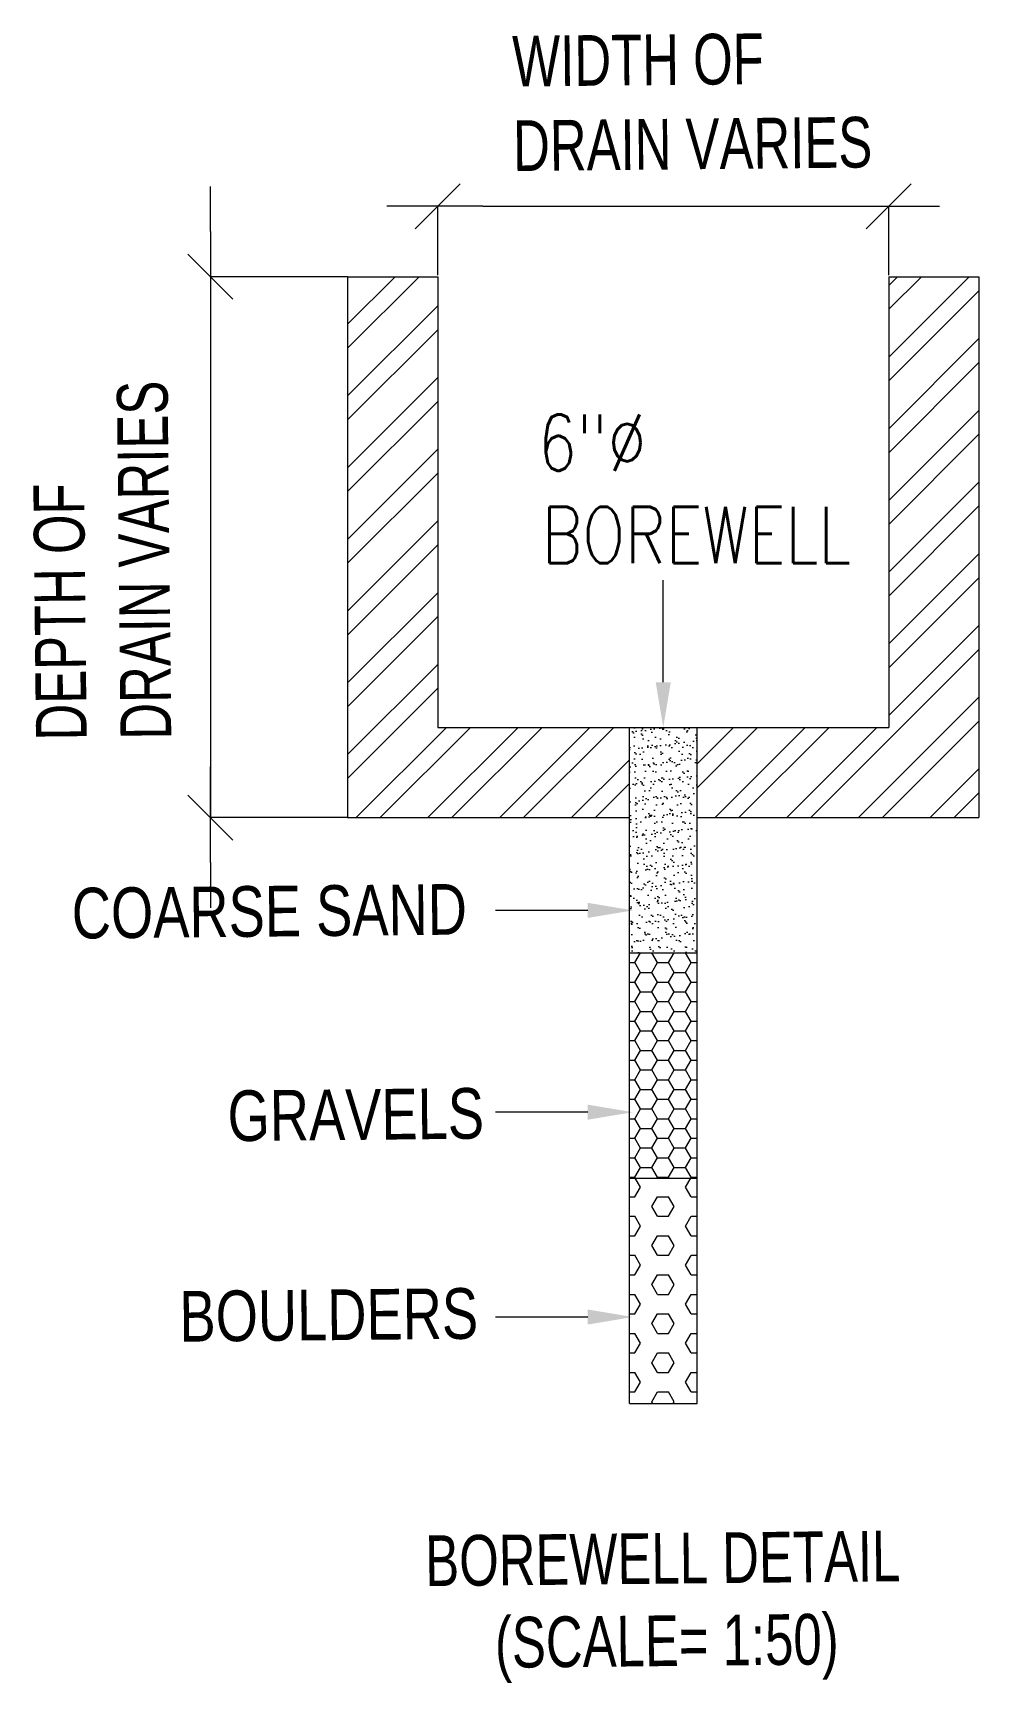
# Model space of a CAD drawing. Header units: metres. Extents: x 31037 to 31490, y -4422 to -3483.
# Drawn here: x 31255.52 to 31264.92, y -4182.38 to -4165.96 of the extents above; entities that cross this region are included whole.
import ezdxf

# ---------------------------------------------------------------- set-up
doc = ezdxf.new("R2010")
doc.units = ezdxf.units.M
doc.header["$LTSCALE"] = 30
doc.header["$MEASUREMENT"] = 0
doc.layers.get('0').update_dxf_attribs({"color": 30, "lineweight": 40})
for name, color, linetype, lineweight in [('32', 1, 'Continuous', 18), ('ADIM', 9, 'Continuous', 18), ('TEXT', 11, 'Continuous', 30)]:
    doc.layers.add(name, color=color, linetype=linetype, lineweight=lineweight)
doc.layers.add('txt', color=75, linetype='Continuous')
doc.styles.add('ROMANS', font='stylu.ttf', dxfattribs={"width": 0.75})
doc.styles.add('ST25', font='romans.shx', dxfattribs={"width": 0.8, "height": 100})

# ---------------------------------------------------------------- blocks, each defined once
blk = doc.blocks.new('TIK')
at = {"color": 0, "linetype": 'ByBlock'}
blk.add_line((-1, 0), (1.125, 0), dxfattribs=at)
at = {"layer": 'ADIM', "color": 4, "linetype": 'ByBlock'}
blk.add_line((-0.5, -0.5), (0.5, 0.5), dxfattribs=at)
blk = doc.blocks.new('5')
at = {"layer": '32'}
h = blk.add_hatch(dxfattribs=at)
h.set_pattern_fill('ANSI32', color=8, scale=2.025007, style=0)
h.set_pattern_definition([(45.000002, (-31409.01, -11980.141), (-7.1594556, 7.1594562), []), (45.000002, (-31404.237, -11980.141), (-7.1594556, 7.1594562), [])])
h.paths.add_polyline_path([(0, 0), (0, -18), (56.25, -18), (56.25, 90), (38.25, 90), (38.25, 0)])
h.paths.add_polyline_path([(-69.75, 90), (-69.75, -18), (-13.5, -18), (-13.5, 0), (-51.75, 0), (-51.75, 90)])
h = blk.add_hatch(dxfattribs=at)
h.set_pattern_fill('AR-SAND', color=8, scale=0.10125, style=0)
h.set_pattern_definition([(37.500002, (-31409.0098, -11980.1408), (-0.08504103, 2.60121209), [0, -2.05199989, 0, -2.29499988, 0, -2.19374988]), (7.500001, (-31409.0098, -11980.1408), (2.38919835, 3.8098972), [0, -1.10699991, 0, -1.84949985, 0, -0.70874994]), (327.499998, (-31410.6703, -11980.1408), (4.20409116, 0.00763972), [0, -0.67499996, 0, -2.42999986, 0, -3.17249981]), (317.499998, (-31410.6703, -11980.1408), (4.05827058, 1.184862), [0, -0.33749998, 0, -1.59299993, 0, -1.82249992])])
h.paths.add_polyline_path([(-13.5, 0), (-13.5, -45), (0, -45), (0, 0)])
h = blk.add_hatch(dxfattribs=at)
h.set_pattern_fill('HONEY', color=8, scale=1.350005, style=0)
h.set_pattern_definition([(0, (-31409.0098, -11980.1408), (3.37499972, 1.94855715), [2.2499998, -4.49999962]), (119.999998, (-31409.0098, -11980.1408), (-3.37499971, 1.94855716), [2.24999995, -4.4999999]), (60.000002, (-31409.0098, -11980.1408), (7e-09, 3.89711431), [-4.4999999, 2.24999995])])
h.paths.add_polyline_path([(-13.5, -45), (-13.5, -90), (0, -90), (0, -45)])
h = blk.add_hatch(dxfattribs=at)
h.set_pattern_fill('HEX', color=8, scale=1.350005, style=0)
h.set_pattern_definition([(0, (-31409.01, -11980.1408), (0, 3.8971143), [2.2499998, -4.4999996]), (119.999998, (-31409.01, -11980.1408), (-3.3749997, -1.94855716), [2.24999995, -4.4999999]), (60.000002, (-31406.76, -11980.1408), (-3.3749997, 1.94855716), [2.24999995, -4.4999999])])
h.paths.add_polyline_path([(-13.5, -135), (0, -135), (0, -90), (-13.5, -90)])
for p, q in [((-97.1, 99), (-97.1, 108)), ((-51.75, 90.3), (-51.75, 104.07)), ((-42.75, 104.06), (29.25, 104.06)), ((38.25, 90.3), (38.25, 104.07)), ((-69.76, 90), (-97.11, 90)), ((-97.1, 90), (-97.1, -18)), ((-6.75, 9), (-6.75, 29.38)), ((-69.76, -18), (-97.11, -18)), ((-97.1, -27), (-97.1, -36)), ((-21.8, -36.54), (-40.24, -36.54)), ((-21.8, -76.84), (-40.24, -76.84)), ((-21.8, -117.74), (-40.24, -117.74))]:
    blk.add_line(p, q, dxfattribs=at)
at = {"layer": '32', "color": 1}
for p, q in [((-69.75, 90), (-69.75, -18)), ((-69.75, 90), (-51.75, 90)), ((-51.75, 90), (-51.75, 0)), ((38.25, 90), (38.25, 0)), ((38.25, 90), (56.25, 90)), ((56.25, 90), (56.25, -18)), ((-51.75, 0), (-13.5, 0)), ((-13.5, -135), (-13.5, 0)), ((-13.5, 0), (0, 0)), ((0, -135), (0, 0)), ((0, 0), (38.25, 0)), ((-69.75, -18), (-13.5, -18)), ((0, -18), (56.25, -18)), ((-13.5, -45), (0, -45)), ((-13.5, -90), (0, -90)), ((-13.5, -135), (0, -135))]:
    blk.add_line(p, q, dxfattribs=at)
at = {"layer": '32'}
for points in [[(-5.25, 9), (-6.75, 0), (-8.25, 9)], [(-21.8, -35.04), (-12.8, -36.54), (-21.8, -38.04)], [(-21.8, -75.34), (-12.8, -76.84), (-21.8, -78.34)], [(-21.8, -116.24), (-12.8, -117.74), (-21.8, -119.24)]]:
    blk.add_solid(points, dxfattribs=at)
at = {"layer": '32', "zscale": 8.999999867307368}
for p, xscale, yscale, rotation in [((-51.75, 104.06), 8.999999248771926, 8.999999816296622, 180), ((-97.1, 90), 8.999999816296622, 8.999999248771926, 270), ((-97.1, -18), 8.999999816296622, 8.999999248771926, 90)]:
    blk.add_blockref('TIK', p, dxfattribs=dict(at, xscale=xscale, yscale=yscale, rotation=rotation))
at = {"layer": '32', "xscale": 8.999999248771926, "yscale": 8.999999816296622, "zscale": 8.999999867307368}
blk.add_blockref('TIK', (38.25, 104.06), dxfattribs=at)
at = {"layer": 'TEXT', "style": 'ST25', "width": 0.8}
for s, p in [('6"%%C  ', (-31.72, 51.24)), ('BOREWELL', (-30.96, 32.79))]:
    blk.add_text(s, height=11.25, dxfattribs=at).set_placement(p)
at = {"layer": 'TEXT', "style": 'ROMANS', "oblique": 0, "width": 0.8}
for s, p in [('COARSE SAND', (-124.72, -42.18)), ('GRAVELS', (-93.63, -82.64)), ('BOULDERS', (-103.23, -122.68))]:
    blk.add_text(s, height=10.125, rotation=0.5946, dxfattribs=at).set_placement(p)
at = {"layer": 'TEXT', "char_height": 10.125, "attachment_point": 1, "style": 'ROMANS'}
for s, insert, width, rotation in [('WIDTH OF\\PDRAIN VARIES', (-36.94, 138.08), 202.1638, 0.5946), ('DEPTH OF\\PDRAIN VARIES', (-131.91, -2.67), 121.2983, 90.5946), ('BOREWELL DETAIL', (-54.3, -161.36), 202.1638, 0.5946), ('(SCALE= 1:50)', (-40.38, -177.67), 202.1638, 0.5946)]:
    blk.add_mtext(s, dxfattribs=dict(at, insert=insert, width=width, rotation=rotation))

msp = doc.modelspace()

# ---------------------------------------------------------------- block references
at = {"layer": 'txt', "color": 0, "lineweight": 25, "xscale": 0.0498211778838128, "yscale": 0.0498211778838128, "zscale": 0.0498211778838128}
msp.add_blockref('5', (31262.12183, -4172.87196), dxfattribs=at)
msp.add_blockref('5', (31262.12183, -4172.87196), dxfattribs=at)
msp.add_blockref('5', (31262.12183, -4172.87196), dxfattribs=at)
msp.add_blockref('5', (31262.12183, -4172.87196), dxfattribs=at)

doc.saveas('drawing.dxf')
